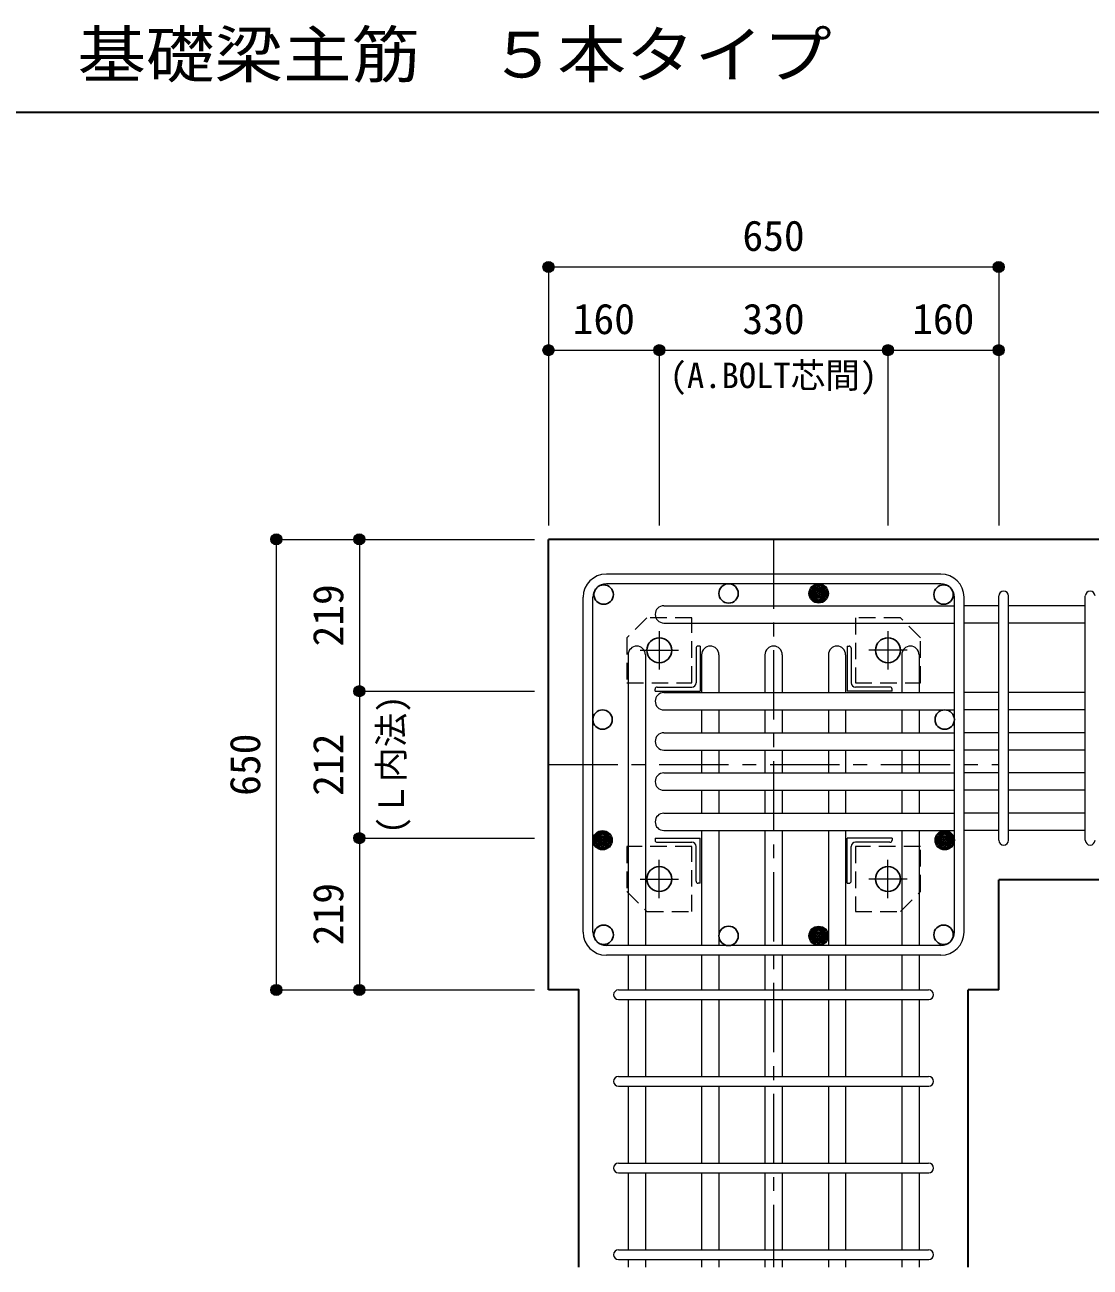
# Model space of a CAD drawing. Units: millimetres at full size, sheet at 1:20. Extents: x -3982 to 3969, y -2797 to 2801.
# Drawn here: x -628 to 910, y -1815 to -22 of the extents above; entities that cross this region are included whole.
import ezdxf
from ezdxf.enums import TextEntityAlignment as Align

# ---------------------------------------------------------------- set-up
doc = ezdxf.new("R2010")
doc.units = ezdxf.units.MM
doc.header["$LTSCALE"] = 20
doc.header["$PDMODE"] = 32
doc.header["$PDSIZE"] = 12
doc.linetypes.add('CHAIN1', pattern=[8, 5, -1, 1, -1])
doc.linetypes.add('DASHED1', pattern=[1.8, 1.2, -0.6])
for name, color, linetype, lineweight in [('6-1_躯体線', 2, 'Continuous', 35), ('6-2_A.Bolt_', 4, 'Continuous', 9), ('6-3_柱型主筋', 4, 'Continuous', 9), ('6-4_フープ', 7, 'Continuous', 18), ('6-5_梁主筋', 7, 'Continuous', 18), ('6-6_S.T.P.', 7, 'Continuous', 18), ('6-7_文字', 7, 'Continuous', 18), ('6-9', 4, 'DASHED1', 9), ('6-D_寸法', 4, 'Continuous', 9), ('F-0_枠', 6, 'Continuous', 40)]:
    doc.layers.add(name, color=color, linetype=linetype, lineweight=lineweight)
doc.styles.add('ＭＳ ゴシック', font='')
doc.styles.get('ＭＳ ゴシック').set_extended_font_data('MS Gothic')

# ---------------------------------------------------------------- blocks, each defined once
blk = doc.blocks.new('②')
at = {"layer": '6-3_柱型主筋', "color": 3, "lineweight": 25}
blk.add_circle((0, -0.43), 14, dxfattribs=at)

msp = doc.modelspace()

# ---------------------------------------------------------------- linework, layer by layer
at = {"layer": '6-1_躯体線'}
for p, q in [((1178.29, -764.67), (128.29, -764.67)), ((128.29, -1414.67), (128.29, -764.67)), ((1178.29, -1255.67), (778.29, -1255.67)), ((778.29, -1414.67), (778.29, -1255.67)), ((734.29, -1814.67), (734.29, -1414.67)), ((778.29, -1414.67), (734.29, -1414.67))]:
    msp.add_line(p, q, dxfattribs=at)
msp.add_lwpolyline([(172.29, -1814.67), (172.29, -1414.67), (128.29, -1414.67)], dxfattribs=at)
at = {"layer": '6-2_A.Bolt_', "linetype": 'CHAIN1'}
for p, q in [((288.29, -896.87), (288.29, -952.37)), ((618.29, -896.87), (618.29, -952.37)), ((260.49, -924.67), (315.99, -924.67)), ((646.09, -924.67), (590.59, -924.67)), ((288.29, -1282.47), (288.29, -1226.97)), ((618.29, -1282.47), (618.29, -1226.97)), ((260.49, -1254.67), (315.99, -1254.67)), ((646.09, -1254.67), (590.59, -1254.67))]:
    msp.add_line(p, q, dxfattribs=at)
at = {"layer": '6-2_A.Bolt_'}
for p, q in [((341.29, -921.67), (341.29, -971.67)), ((347.29, -918.67), (344.29, -918.67)), ((347.29, -918.67), (347.29, -983.67)), ((559.29, -918.67), (559.29, -983.67)), ((559.29, -918.67), (562.29, -918.67)), ((565.29, -921.67), (565.29, -971.67)), ((282.29, -983.67), (282.29, -980.67)), ((282.29, -983.67), (347.29, -983.67)), ((285.29, -977.67), (335.29, -977.67)), ((624.29, -983.67), (559.29, -983.67)), ((621.29, -977.67), (571.29, -977.67)), ((624.29, -983.67), (624.29, -980.67)), ((282.29, -1195.67), (282.29, -1198.67)), ((282.29, -1195.67), (347.29, -1195.67)), ((347.29, -1260.67), (347.29, -1195.67)), ((559.29, -1260.67), (559.29, -1195.67)), ((624.29, -1195.67), (559.29, -1195.67)), ((624.29, -1195.67), (624.29, -1198.67)), ((624.29, -1195.67), (624.29, -1198.67)), ((285.29, -1201.67), (335.29, -1201.67)), ((341.29, -1257.67), (341.29, -1207.67)), ((565.29, -1257.67), (565.29, -1207.67)), ((621.29, -1201.67), (571.29, -1201.67)), ((347.29, -1260.67), (344.29, -1260.67)), ((559.29, -1260.67), (562.29, -1260.67))]:
    msp.add_line(p, q, dxfattribs=at)
at = {"layer": '6-2_A.Bolt_', "color": 3, "lineweight": 25}
for centre in [(288.29, -924.67), (618.29, -924.67), (288.29, -1254.67), (618.29, -1254.67)]:
    msp.add_circle(centre, 18, dxfattribs=at)
at = {"layer": '6-2_A.Bolt_'}
for centre, radius, start, end in [((344.29, -921.67), 3, 90, 180), ((562.29, -921.67), 3, 0, 90), ((285.29, -980.67), 3, 90, 180), ((335.29, -971.67), 6, 270, 0), ((571.29, -971.67), 6, 180, 270), ((621.29, -980.67), 3, 0, 90), ((285.29, -1198.67), 3, 180, 270), ((621.29, -1198.67), 3, 270, 0), ((335.29, -1207.67), 6, 0, 90), ((571.29, -1207.67), 6, 90, 180), ((344.29, -1257.67), 3, 180, 270), ((562.29, -1257.67), 3, 270, 0)]:
    msp.add_arc(centre, radius, start, end, dxfattribs=at)
at = {"layer": '6-3_柱型主筋', "color": 3, "lineweight": 25}
for centre in [(207.9, -844.28), (388.29, -842.67), (698.68, -844.28), (207.9, -1335.06), (388.29, -1336.67), (698.68, -1335.06)]:
    msp.add_circle(centre, 14, dxfattribs=at)
at = {"layer": '6-3_柱型主筋'}
for centre, radius in [((518.29, -842.67), 14), ((518.29, -842.67), 12.5), ((518.29, -842.67), 11), ((518.29, -842.67), 9.5), ((518.29, -842.67), 8), ((518.29, -842.67), 6.5), ((518.29, -842.67), 5), ((518.29, -842.67), 3.5), ((518.29, -842.67), 2), ((518.29, -842.67), 0.5), ((206.29, -1198.67), 14), ((206.29, -1198.67), 12.5), ((206.29, -1198.67), 11), ((206.29, -1198.67), 9.5), ((206.29, -1198.67), 8), ((206.29, -1198.67), 6.5), ((206.29, -1198.67), 5), ((206.29, -1198.67), 3.5), ((206.29, -1198.67), 2), ((206.29, -1198.67), 0.5), ((700.29, -1198.67), 14), ((700.29, -1198.67), 12.5), ((700.29, -1198.67), 11), ((700.29, -1198.67), 9.5), ((700.29, -1198.67), 8), ((700.29, -1198.67), 6.5), ((700.29, -1198.67), 5), ((700.29, -1198.67), 3.5), ((700.29, -1198.67), 2), ((700.29, -1198.67), 0.5), ((518.29, -1336.67), 14), ((518.29, -1336.67), 12.5), ((518.29, -1336.67), 11), ((518.29, -1336.67), 9.5), ((518.29, -1336.67), 8), ((518.29, -1336.67), 6.5), ((518.29, -1336.67), 5), ((518.29, -1336.67), 3.5), ((518.29, -1336.67), 2), ((518.29, -1336.67), 0.5)]:
    msp.add_circle(centre, radius, dxfattribs=at)
at = {"layer": '6-4_フープ'}
for p, q in [((694.79, -814.67), (211.79, -814.67)), ((694.79, -828.67), (211.79, -828.67)), ((178.29, -1331.17), (178.29, -848.17)), ((192.29, -1331.17), (192.29, -848.17)), ((714.29, -1331.17), (714.29, -848.17)), ((728.29, -1331.17), (728.29, -848.17)), ((694.79, -1350.67), (211.79, -1350.67)), ((694.79, -1364.67), (211.79, -1364.67))]:
    msp.add_line(p, q, dxfattribs=at)
for centre, radius, start, end in [((211.79, -848.17), 33.5, 90, 180), ((694.79, -848.17), 33.5, 0, 90), ((211.79, -848.17), 19.5, 90, 180), ((694.79, -848.17), 19.5, 0, 90), ((211.79, -1331.17), 33.5, 180, 270), ((211.79, -1331.17), 19.5, 180, 270), ((694.79, -1331.17), 19.5, 270, 0), ((694.79, -1331.17), 33.5, 270, 0)]:
    msp.add_arc(centre, radius, start, end, dxfattribs=at)
at = {"layer": '6-5_梁主筋'}
for p, q in [((294.79, -860.31), (714.29, -860.31)), ((778.29, -860.31), (728.29, -860.31)), ((903.29, -860.31), (792.29, -860.31)), ((294.79, -885.31), (714.29, -885.31)), ((778.29, -885.31), (728.29, -885.31)), ((903.29, -885.31), (792.29, -885.31)), ((243.29, -931.17), (243.29, -1350.67)), ((268.29, -931.17), (268.29, -1350.67)), ((349.29, -931.17), (349.29, -985.67)), ((374.29, -931.17), (374.29, -985.67)), ((440.79, -931.17), (440.79, -985.67)), ((465.79, -931.17), (465.79, -985.67)), ((532.29, -931.17), (532.29, -985.67)), ((557.29, -931.17), (557.29, -985.67)), ((638.29, -931.17), (638.29, -985.67)), ((663.29, -931.17), (663.29, -985.67)), ((294.79, -985.67), (714.29, -985.67)), ((778.29, -985.67), (728.29, -985.67)), ((903.29, -985.67), (792.29, -985.67)), ((294.79, -1010.67), (714.29, -1010.67)), ((349.29, -1010.67), (349.29, -1043.67)), ((374.29, -1010.67), (374.29, -1043.67)), ((440.79, -1010.67), (440.79, -1043.67)), ((465.79, -1010.67), (465.79, -1043.67)), ((532.29, -1010.67), (532.29, -1043.67)), ((557.29, -1010.67), (557.29, -1043.67)), ((638.29, -1010.67), (638.29, -1043.67)), ((663.29, -1010.67), (663.29, -1043.67)), ((778.29, -1010.67), (728.29, -1010.67)), ((903.29, -1010.67), (792.29, -1010.67)), ((294.79, -1043.67), (714.29, -1043.67)), ((778.29, -1043.67), (728.29, -1043.67)), ((903.29, -1043.67), (792.29, -1043.67)), ((294.79, -1068.67), (714.29, -1068.67)), ((349.29, -1068.67), (349.29, -1101.67)), ((374.29, -1068.67), (374.29, -1101.67)), ((440.79, -1068.67), (440.79, -1101.67)), ((465.79, -1068.67), (465.79, -1101.67)), ((532.29, -1068.67), (532.29, -1101.67)), ((557.29, -1068.67), (557.29, -1101.67)), ((638.29, -1068.67), (638.29, -1101.67)), ((663.29, -1068.67), (663.29, -1101.67)), ((778.29, -1068.67), (728.29, -1068.67)), ((903.29, -1068.67), (792.29, -1068.67)), ((294.79, -1101.67), (714.29, -1101.67)), ((778.29, -1101.67), (728.29, -1101.67)), ((903.29, -1101.67), (792.29, -1101.67)), ((294.79, -1126.67), (714.29, -1126.67)), ((349.29, -1126.67), (349.29, -1159.67)), ((374.29, -1126.67), (374.29, -1159.67)), ((440.79, -1126.67), (440.79, -1159.67)), ((465.79, -1126.67), (465.79, -1159.67)), ((532.29, -1126.67), (532.29, -1159.67)), ((557.29, -1126.67), (557.29, -1159.67)), ((638.29, -1126.67), (638.29, -1159.67)), ((663.29, -1126.67), (663.29, -1159.67)), ((778.29, -1126.67), (728.29, -1126.67)), ((903.29, -1126.67), (792.29, -1126.67)), ((294.79, -1159.67), (714.29, -1159.67)), ((778.29, -1159.67), (728.29, -1159.67)), ((903.29, -1159.67), (792.29, -1159.67)), ((294.79, -1184.67), (714.29, -1184.67)), ((349.29, -1184.67), (349.29, -1350.67)), ((374.29, -1184.67), (374.29, -1350.67)), ((440.79, -1184.67), (440.79, -1350.67)), ((465.79, -1184.67), (465.79, -1350.67)), ((532.29, -1184.67), (532.29, -1350.67)), ((557.29, -1184.67), (557.29, -1350.67)), ((638.29, -1184.67), (638.29, -1350.67)), ((663.29, -1184.67), (663.29, -1350.67)), ((778.29, -1184.67), (728.29, -1184.67)), ((903.29, -1184.67), (792.29, -1184.67)), ((243.29, -1364.67), (243.29, -1414.67)), ((268.29, -1364.67), (268.29, -1414.67)), ((349.29, -1364.67), (349.29, -1414.67)), ((374.29, -1364.67), (374.29, -1414.67)), ((440.79, -1364.67), (440.79, -1414.67)), ((465.79, -1364.67), (465.79, -1414.67)), ((532.29, -1364.67), (532.29, -1414.67)), ((557.29, -1364.67), (557.29, -1414.67)), ((638.29, -1364.67), (638.29, -1414.67)), ((663.29, -1364.67), (663.29, -1414.67)), ((243.29, -1428.67), (243.29, -1539.67)), ((268.29, -1428.67), (268.29, -1539.67)), ((349.29, -1428.67), (349.29, -1539.67)), ((374.29, -1428.67), (374.29, -1539.67)), ((440.79, -1428.67), (440.79, -1539.67)), ((465.79, -1428.67), (465.79, -1539.67)), ((532.29, -1428.67), (532.29, -1539.67)), ((557.29, -1428.67), (557.29, -1539.67)), ((638.29, -1428.67), (638.29, -1539.67)), ((663.29, -1428.67), (663.29, -1539.67)), ((243.29, -1553.67), (243.29, -1664.67)), ((268.29, -1553.67), (268.29, -1664.67)), ((349.29, -1553.67), (349.29, -1664.67)), ((374.29, -1553.67), (374.29, -1664.67)), ((440.79, -1553.67), (440.79, -1664.67)), ((465.79, -1553.67), (465.79, -1664.67)), ((532.29, -1553.67), (532.29, -1664.67)), ((557.29, -1553.67), (557.29, -1664.67)), ((638.29, -1553.67), (638.29, -1664.67)), ((663.29, -1553.67), (663.29, -1664.67)), ((243.29, -1678.67), (243.29, -1789.67)), ((268.29, -1678.67), (268.29, -1789.67)), ((349.29, -1678.67), (349.29, -1789.67)), ((374.29, -1678.67), (374.29, -1789.67)), ((440.79, -1678.67), (440.79, -1789.67)), ((465.79, -1678.67), (465.79, -1789.67)), ((532.29, -1678.67), (532.29, -1789.67)), ((557.29, -1678.67), (557.29, -1789.67)), ((638.29, -1678.67), (638.29, -1789.67)), ((663.29, -1678.67), (663.29, -1789.67)), ((243.29, -1803.67), (243.29, -1814.67)), ((268.29, -1803.67), (268.29, -1814.67)), ((349.29, -1803.67), (349.29, -1814.67)), ((374.29, -1803.67), (374.29, -1814.67)), ((440.79, -1803.67), (440.79, -1814.67)), ((465.79, -1803.67), (465.79, -1814.67)), ((532.29, -1803.67), (532.29, -1814.67)), ((557.29, -1803.67), (557.29, -1814.67)), ((638.29, -1803.67), (638.29, -1814.67)), ((663.29, -1803.67), (663.29, -1814.67))]:
    msp.add_line(p, q, dxfattribs=at)
for centre, start, end in [((294.79, -872.81), 90, 180), ((294.79, -872.81), 180, 270), ((255.79, -931.17), 90, 180), ((255.79, -931.17), 0, 90), ((361.79, -931.17), 90, 180), ((361.79, -931.17), 0, 90), ((453.29, -931.17), 90, 180), ((453.29, -931.17), 0, 90), ((544.79, -931.17), 90, 180), ((544.79, -931.17), 0, 90), ((650.79, -931.17), 90, 180), ((650.79, -931.17), 0, 90), ((294.79, -998.17), 90, 180), ((294.79, -998.17), 180, 270), ((294.79, -1056.17), 90, 180), ((294.79, -1056.17), 180, 270), ((294.79, -1114.17), 90, 180), ((294.79, -1114.17), 180, 270), ((294.79, -1172.17), 90, 180), ((294.79, -1172.17), 180, 270)]:
    msp.add_arc(centre, 12.5, start, end, dxfattribs=at)
at = {"layer": '6-6_S.T.P.'}
for p, q in [((778.29, -1198.67), (778.29, -846.7)), ((778.29, -1198.67), (778.29, -846.7)), ((778.29, -1198.67), (778.29, -846.7)), ((778.29, -1198.67), (778.29, -846.7)), ((792.29, -1198.67), (792.29, -846.7)), ((792.29, -1198.67), (792.29, -846.7)), ((792.29, -1198.67), (792.29, -846.7)), ((792.29, -1198.67), (792.29, -846.7)), ((903.29, -1198.67), (903.29, -846.7)), ((229.29, -1414.67), (676.9, -1414.67)), ((229.29, -1428.67), (676.9, -1428.67)), ((229.29, -1539.67), (676.9, -1539.67)), ((229.29, -1553.67), (676.9, -1553.67)), ((229.29, -1664.67), (676.9, -1664.67)), ((229.29, -1678.67), (676.9, -1678.67)), ((229.29, -1789.67), (676.9, -1789.67)), ((229.29, -1803.67), (676.9, -1803.67))]:
    msp.add_line(p, q, dxfattribs=at)
for centre, start, end in [((785.29, -846.31), 0, 180), ((785.29, -846.31), 0, 180), ((785.29, -846.31), 0, 180), ((785.29, -846.31), 0, 180), ((910.29, -846.31), 0, 180), ((785.29, -1198.67), 180, 0), ((785.29, -1198.67), 180, 0), ((785.29, -1198.67), 180, 0), ((785.29, -1198.67), 180, 0), ((910.29, -1198.67), 180, 0), ((229.29, -1421.67), 90, 270), ((229.29, -1421.67), 90, 270), ((229.29, -1421.67), 90, 270), ((229.29, -1421.67), 90, 270), ((677.29, -1421.67), 270, 90), ((677.29, -1421.67), 270, 90), ((677.29, -1421.67), 270, 90), ((677.29, -1421.67), 270, 90), ((229.29, -1546.67), 90, 270), ((677.29, -1546.67), 270, 90), ((229.29, -1671.67), 90, 270), ((677.29, -1671.67), 270, 90), ((229.29, -1796.67), 90, 270), ((677.29, -1796.67), 270, 90)]:
    msp.add_arc(centre, 7, start, end, dxfattribs=at)
at = {"layer": '6-9'}
for points in [[(241.29, -971.67), (335.29, -971.67), (335.29, -877.67), (270.29, -877.67), (241.29, -906.67)], [(665.29, -971.67), (665.29, -906.67), (636.29, -877.67), (571.29, -877.67), (571.29, -971.67)], [(335.29, -1301.67), (335.29, -1207.67), (241.29, -1207.67), (241.29, -1272.67), (270.29, -1301.67)], [(665.29, -1207.67), (571.29, -1207.67), (571.29, -1301.67), (636.29, -1301.67), (665.29, -1272.67)]]:
    msp.add_lwpolyline(points, close=True, dxfattribs=at)
at = {"layer": '6-D_寸法'}
for p, q in [((128.29, -371.65), (778.29, -371.65)), ((778.29, -371.65), (778.29, -491.65)), ((128.29, -491.65), (288.29, -491.65)), ((288.29, -491.65), (288.29, -744.67)), ((288.29, -491.65), (618.29, -491.65)), ((618.29, -491.65), (618.29, -744.67)), ((618.29, -491.65), (778.29, -491.65)), ((778.29, -491.65), (778.29, -744.67)), ((-264.74, -764.67), (-144.74, -764.67)), ((-264.74, -764.67), (-264.74, -1414.67)), ((-144.74, -764.67), (108.29, -764.67)), ((-144.74, -764.67), (-144.74, -983.67)), ((-144.74, -983.67), (108.29, -983.67)), ((-144.74, -983.67), (-144.74, -1195.67)), ((-144.74, -1195.67), (108.29, -1195.67)), ((-144.74, -1195.67), (-144.74, -1414.67))]:
    msp.add_line(p, q, dxfattribs=at)
at = {"layer": '6-D_寸法', "linetype": 'CHAIN1'}
for p, q in [((453.29, -764.67), (453.29, -1814.67)), ((128.29, -1089.67), (778.29, -1089.67))]:
    msp.add_line(p, q, dxfattribs=at)
at = {"layer": '6-D_寸法'}
for points in [[(128.29, -371.65), (128.29, -491.65), (128.29, -744.67)], [(-264.74, -1414.67), (-144.74, -1414.67), (108.29, -1414.67)]]:
    msp.add_lwpolyline(points, dxfattribs=at)
for centre, radius in [((128.29, -371.65), 8), ((128.29, -371.65), 7.2), ((128.29, -371.65), 6.4), ((128.29, -371.65), 5.6), ((128.29, -371.65), 4.8), ((128.29, -371.65), 4), ((128.29, -371.65), 3.2), ((128.29, -371.65), 2.4), ((128.29, -371.65), 1.6), ((128.29, -371.65), 0.8), ((778.29, -371.65), 8), ((778.29, -371.65), 7.2), ((778.29, -371.65), 6.4), ((778.29, -371.65), 5.6), ((778.29, -371.65), 4.8), ((778.29, -371.65), 4), ((778.29, -371.65), 3.2), ((778.29, -371.65), 2.4), ((778.29, -371.65), 1.6), ((778.29, -371.65), 0.8), ((128.29, -491.65), 8), ((288.29, -491.65), 8), ((618.29, -491.65), 8), ((778.29, -491.65), 8), ((128.29, -491.65), 7.2), ((128.29, -491.65), 6.4), ((128.29, -491.65), 5.6), ((128.29, -491.65), 4.8), ((128.29, -491.65), 4), ((128.29, -491.65), 3.2), ((128.29, -491.65), 2.4), ((128.29, -491.65), 1.6), ((128.29, -491.65), 0.8), ((288.29, -491.65), 7.2), ((288.29, -491.65), 6.4), ((288.29, -491.65), 5.6), ((288.29, -491.65), 4.8), ((288.29, -491.65), 4), ((288.29, -491.65), 3.2), ((288.29, -491.65), 2.4), ((288.29, -491.65), 1.6), ((288.29, -491.65), 0.8), ((618.29, -491.65), 7.2), ((618.29, -491.65), 6.4), ((618.29, -491.65), 5.6), ((618.29, -491.65), 4.8), ((618.29, -491.65), 4), ((618.29, -491.65), 3.2), ((618.29, -491.65), 2.4), ((618.29, -491.65), 1.6), ((618.29, -491.65), 0.8), ((778.29, -491.65), 7.2), ((778.29, -491.65), 6.4), ((778.29, -491.65), 5.6), ((778.29, -491.65), 4.8), ((778.29, -491.65), 4), ((778.29, -491.65), 3.2), ((778.29, -491.65), 2.4), ((778.29, -491.65), 1.6), ((778.29, -491.65), 0.8), ((-264.74, -764.67), 8), ((-264.74, -764.67), 7.2), ((-264.74, -764.67), 6.4), ((-264.74, -764.67), 5.6), ((-264.74, -764.67), 4.8), ((-264.74, -764.67), 4), ((-264.74, -764.67), 3.2), ((-264.74, -764.67), 2.4), ((-264.74, -764.67), 1.6), ((-264.74, -764.67), 0.8), ((-144.74, -764.67), 8), ((-144.74, -764.67), 7.2), ((-144.74, -764.67), 6.4), ((-144.74, -764.67), 5.6), ((-144.74, -764.67), 4.8), ((-144.74, -764.67), 4), ((-144.74, -764.67), 3.2), ((-144.74, -764.67), 2.4), ((-144.74, -764.67), 1.6), ((-144.74, -764.67), 0.8), ((-144.74, -983.67), 8), ((-144.74, -983.67), 7.2), ((-144.74, -983.67), 6.4), ((-144.74, -983.67), 5.6), ((-144.74, -983.67), 4.8), ((-144.74, -983.67), 4), ((-144.74, -983.67), 3.2), ((-144.74, -983.67), 2.4), ((-144.74, -983.67), 1.6), ((-144.74, -983.67), 0.8), ((-144.74, -1195.67), 8), ((-144.74, -1195.67), 7.2), ((-144.74, -1195.67), 6.4), ((-144.74, -1195.67), 5.6), ((-144.74, -1195.67), 4.8), ((-144.74, -1195.67), 4), ((-144.74, -1195.67), 3.2), ((-144.74, -1195.67), 2.4), ((-144.74, -1195.67), 1.6), ((-144.74, -1195.67), 0.8), ((-264.74, -1414.67), 8), ((-264.74, -1414.67), 7.2), ((-264.74, -1414.67), 6.4), ((-264.74, -1414.67), 5.6), ((-264.74, -1414.67), 4.8), ((-264.74, -1414.67), 4), ((-264.74, -1414.67), 3.2), ((-264.74, -1414.67), 2.4), ((-264.74, -1414.67), 1.6), ((-264.74, -1414.67), 0.8), ((-144.74, -1414.67), 8), ((-144.74, -1414.67), 7.2), ((-144.74, -1414.67), 6.4), ((-144.74, -1414.67), 5.6), ((-144.74, -1414.67), 4.8), ((-144.74, -1414.67), 4), ((-144.74, -1414.67), 3.2), ((-144.74, -1414.67), 2.4), ((-144.74, -1414.67), 1.6), ((-144.74, -1414.67), 0.8)]:
    msp.add_circle(centre, radius, dxfattribs=at)
at = {"layer": '6-D_寸法', "color": 7}
for p in [(128.29, -371.65), (778.29, -371.65), (128.29, -491.65), (288.29, -491.65), (618.29, -491.65), (778.29, -491.65), (-264.74, -764.67), (-144.74, -764.67), (-144.74, -983.67), (-144.74, -1195.67), (-264.74, -1414.67), (-144.74, -1414.67)]:
    msp.add_point(p, dxfattribs=at)
at = {"layer": 'F-0_枠', "color": 2, "lineweight": 35}
msp.add_line((-3981.92, -148.03), (2482.4, -148.03), dxfattribs=at)

# ---------------------------------------------------------------- block references
at = {"layer": '6-3_柱型主筋', "yscale": -1, "rotation": 270}
msp.add_blockref('②', (205.86, -1024.67), dxfattribs=at)
at = {"layer": '6-3_柱型主筋', "rotation": 270}
msp.add_blockref('②', (700.72, -1024.67), dxfattribs=at)

# ---------------------------------------------------------------- texts
at = {"layer": '6-7_文字', "color": 2, "style": 'ＭＳ ゴシック', "width": 1.1}
msp.add_text('\u3000\u3000基礎梁主筋\u3000５本タイプ', height=65.98, dxfattribs=at).set_placement((-749.76, -118.03), align=Align.BOTTOM_LEFT)
at = {"layer": '6-D_寸法', "style": 'ＭＳ ゴシック'}
for s, height, p in [('650', 43.99, (408.29, -361.65)), ('160', 43.99, (163.29, -481.65)), ('330', 43.99, (408.29, -481.65)), ('160', 43.99, (653.29, -481.65)), ('(A.BOLT芯間)', 36.66, (303.29, -557.38))]:
    msp.add_text(s, height=height, dxfattribs=at).set_placement(p, align=Align.BOTTOM_LEFT)
for s, height, p in [('219', 43.99, (-154.74, -919.17)), ('(Ｌ内法)', 36.66, (-69.52, -1189.67)), ('650', 43.99, (-274.74, -1134.67)), ('212', 43.99, (-154.74, -1134.67)), ('219', 43.99, (-154.74, -1350.17))]:
    msp.add_text(s, height=height, rotation=90, dxfattribs=at).set_placement(p, align=Align.BOTTOM_LEFT)

doc.saveas('drawing.dxf')
